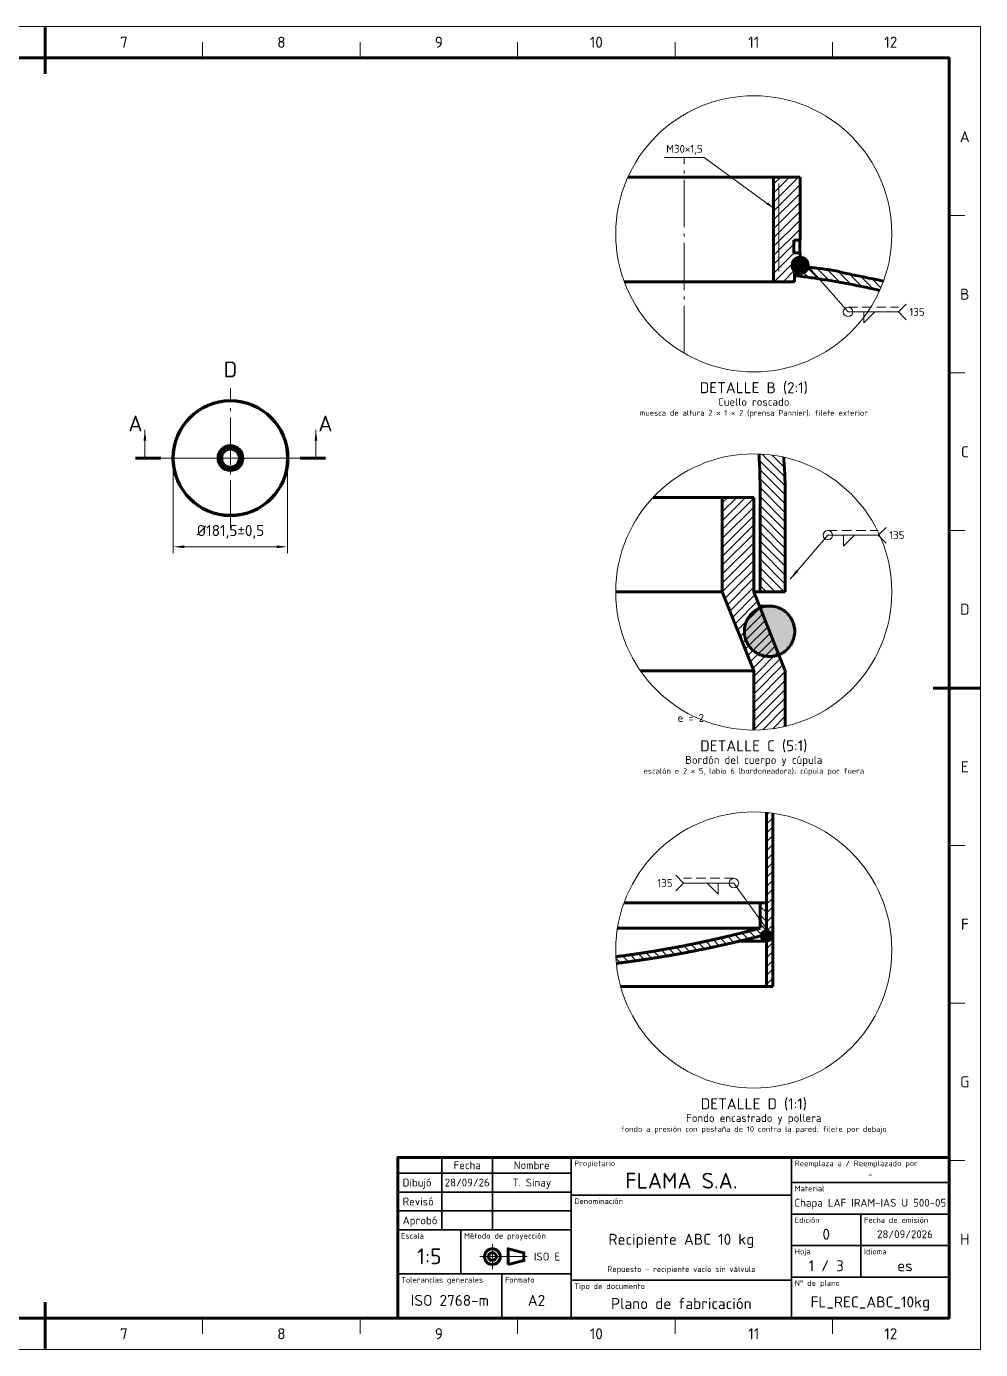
# Model space of a CAD drawing. Header units: millimetres. Extents: x 0 to 1554, y 0 to 420.
# Drawn here: x 291.1 to 594, y 0 to 420 of the extents above; entities that cross this region are included whole.
import ezdxf
from ezdxf.enums import TextEntityAlignment as Align

# ---------------------------------------------------------------- set-up
doc = ezdxf.new("R2010")
doc.units = ezdxf.units.MM
doc.linetypes.add('IRAM-F-TRAZO-PUNTO', pattern=[20, 15, -2, 1, -2])
doc.linetypes.add('ISO02-TRAZOS', pattern=[4.5, 3, -1.5])
for name, color, linetype, lineweight in [('01-VISIBLE', 7, 'CONTINUOUS', 70), ('03-EJE', 1, 'IRAM-F-TRAZO-PUNTO', 18), ('04-COTA', 3, 'CONTINUOUS', 18), ('05-RAYADO', 8, 'CONTINUOUS', 18), ('06-TEXTO', 7, 'CONTINUOUS', 25), ('07-RECUADRO', 7, 'CONTINUOUS', 70), ('08-FINA', 5, 'CONTINUOUS', 18), ('10-ROTULO', 7, 'CONTINUOUS', 35), ('11-TEXTO-ROTULO', 7, 'CONTINUOUS', 25), ('12-SOLDADURA', 6, 'CONTINUOUS', 18)]:
    doc.layers.add(name, color=color, linetype=linetype, lineweight=lineweight)
doc.styles.add('ISO3098', font='isocpeur.ttf')
doc.dimstyles.new('FLAMA-IRAM', dxfattribs={"dimtxt": 3.5, "dimasz": 3.5, "dimexe": 2, "dimexo": 1.5, "dimgap": 1, "dimtad": 1, "dimdec": 1, "dimtxsty": 'ISO3098', "dimblk": 'IRAM_FLECHA', "dimblk1": 'IRAM_FLECHA', "dimblk2": 'IRAM_FLECHA', "dimcen": 2.5, "dimclrd": 256, "dimclre": 256, "dimclrt": 256, "dimazin": 3, "dimtfac": 1, "dimtmove": 0, "dimatfit": 3, "dimlwd": 18, "dimlwe": 18})

# ---------------------------------------------------------------- blocks, each defined once
blk = doc.blocks.new('IRAM_FLECHA')
blk.add_solid([(0, 0), (-1, 0.125), (-1, -0.125)])

msp = doc.modelspace()

# ---------------------------------------------------------------- hatches: boundary and pattern name
at = {"layer": '05-RAYADO'}
h = msp.add_hatch(dxfattribs=at)
h.set_pattern_fill('ANSI31', scale=0.62992)
h.paths.add_polyline_path([(534.94, 344.167), (534.94, 338.951), (528.296, 338.951), (528.296, 372.167), (536.72, 372.167), (536.72, 352.167), (534.72, 352.167), (534.72, 348.167), (536.72, 348.167), (536.72, 344.167)])
h = msp.add_hatch(color=7, dxfattribs=at)
h.dxf.hatch_style = 1
h.paths.add_polyline_path([(539.248, 343.766), (539.155, 343.376), (539.001, 343.004), (538.791, 342.662), (538.53, 342.356), (538.225, 342.096), (537.882, 341.886), (537.511, 341.732), (537.12, 341.638), (536.72, 341.607), (536.32, 341.638), (535.929, 341.732), (535.558, 341.886), (535.215, 342.096), (534.91, 342.356), (534.649, 342.662), (534.439, 343.004), (534.285, 343.376), (534.192, 343.766), (534.16, 344.167), (534.192, 344.567), (534.285, 344.958), (534.439, 345.329), (534.649, 345.671), (534.91, 345.977), (535.215, 346.238), (535.558, 346.448), (535.929, 346.601), (536.32, 346.695), (536.72, 346.727), (537.12, 346.695), (537.511, 346.601), (537.882, 346.448), (538.225, 346.238), (538.53, 345.977), (538.791, 345.671), (539.001, 345.329), (539.155, 344.958), (539.248, 344.567), (539.28, 344.167)])
h = msp.add_hatch(dxfattribs=at)
h.set_pattern_fill('ANSI31', scale=0.62992, angle=90)
h.paths.add_polyline_path([(561.721, 336.281), (561.247, 336.388), (560.773, 336.495), (560.298, 336.6), (559.824, 336.705), (559.349, 336.809), (558.874, 336.912), (558.399, 337.014), (557.923, 337.115), (557.448, 337.215), (556.972, 337.315), (556.496, 337.413), (556.02, 337.511), (555.544, 337.608), (555.067, 337.704), (554.591, 337.799), (554.114, 337.893), (553.637, 337.986), (553.16, 338.078), (552.682, 338.17), (552.205, 338.261), (551.727, 338.35), (551.249, 338.439), (550.772, 338.527), (550.293, 338.614), (549.815, 338.701), (549.337, 338.786), (548.858, 338.871), (548.379, 338.955), (547.9, 339.037), (547.421, 339.119), (546.942, 339.2), (546.463, 339.281), (545.983, 339.36), (545.504, 339.439), (545.024, 339.516), (544.544, 339.593), (544.064, 339.669), (543.584, 339.744), (543.104, 339.819), (542.623, 339.892), (542.143, 339.965), (541.662, 340.036), (541.181, 340.107), (540.7, 340.177), (540.219, 340.246), (539.738, 340.315), (539.257, 340.382), (538.775, 340.449), (538.294, 340.515), (537.812, 340.579), (537.33, 340.644), (536.849, 340.707), (536.367, 340.769), (535.884, 340.831), (535.402, 340.891), (534.92, 340.951), (534.92, 344.167), (535.415, 344.106), (535.909, 344.045), (536.404, 343.985), (536.899, 343.924), (537.393, 343.863), (537.888, 343.801), (538.383, 343.74), (538.877, 343.679), (539.372, 343.617), (539.867, 343.555), (540.361, 343.493), (540.856, 343.43), (541.35, 343.368), (541.844, 343.305), (542.339, 343.241), (542.833, 343.177), (543.327, 343.113), (543.821, 343.048), (544.316, 342.982), (544.809, 342.915), (545.303, 342.847), (545.797, 342.778), (546.29, 342.707), (546.783, 342.633), (547.275, 342.555), (547.767, 342.472), (548.256, 342.378), (548.741, 342.264), (549.22, 342.126), (549.699, 341.987), (550.182, 341.863), (550.667, 341.75), (551.154, 341.642), (551.641, 341.537), (552.129, 341.435), (552.617, 341.334), (553.105, 341.234), (553.593, 341.135), (554.082, 341.036), (554.571, 340.937), (555.059, 340.839), (555.548, 340.741), (556.037, 340.643), (556.525, 340.545), (557.014, 340.447), (557.503, 340.349), (557.991, 340.251), (558.48, 340.152), (558.968, 340.053), (559.457, 339.953), (559.945, 339.853), (560.433, 339.753), (560.921, 339.652), (561.409, 339.55), (561.897, 339.448), (562.385, 339.345), (562.872, 339.241), (563.187, 339.173), (562.896, 338.391), (562.497, 337.392), (562.073, 336.404), (561.989, 336.22)])
h = msp.add_hatch(dxfattribs=at)
h.set_pattern_fill('ANSI31', scale=0.62992, angle=90)
h.paths.add_polyline_path([(532, 240.5), (524, 240.5), (524, 270.5), (523.998, 271.715), (523.993, 272.93), (523.984, 274.145), (523.971, 275.36), (523.952, 276.575), (523.927, 277.79), (523.895, 279.004), (523.854, 280.218), (523.803, 281.432), (523.741, 282.646), (523.666, 283.858), (523.633, 284.3), (524.151, 284.281), (525.225, 284.215), (526.296, 284.122), (527.366, 284.004), (528.432, 283.859), (529.494, 283.688), (530.551, 283.491), (531.536, 283.283), (531.561, 282.95), (531.644, 281.707), (531.719, 280.463), (531.785, 279.219), (531.842, 277.974), (531.89, 276.729), (531.93, 275.484), (531.961, 274.238), (531.983, 272.992), (531.996, 271.746), (532, 270.5)])
h = msp.add_hatch(dxfattribs=at)
h.set_pattern_fill('ANSI31', scale=0.62992)
h.paths.add_polyline_path([(532, 197.826), (531.604, 197.732), (530.551, 197.509), (529.494, 197.312), (528.432, 197.141), (527.366, 196.996), (526.296, 196.878), (525.225, 196.785), (524.151, 196.719), (523.076, 196.68), (522, 196.667), (522, 215.5), (512, 240.5), (512, 270.5), (522, 270.5), (522, 240.5), (532, 215.5)])
h = msp.add_hatch(color=7, dxfattribs=at)
h.dxf.hatch_style = 1
h.paths.add_polyline_path([(534.937, 226.997), (534.749, 226.01), (534.438, 225.055), (534.01, 224.146), (533.472, 223.298), (532.832, 222.524), (532.099, 221.836), (531.287, 221.245), (530.406, 220.761), (529.472, 220.392), (528.499, 220.142), (527.502, 220.016), (526.498, 220.016), (525.501, 220.142), (524.528, 220.392), (523.594, 220.761), (522.713, 221.245), (521.901, 221.836), (521.168, 222.524), (520.528, 223.298), (519.99, 224.146), (519.562, 225.055), (519.251, 226.01), (519.063, 226.997), (519, 228), (519.063, 229.003), (519.251, 229.99), (519.562, 230.945), (519.99, 231.854), (520.528, 232.702), (521.168, 233.476), (521.901, 234.164), (522.713, 234.755), (523.594, 235.239), (524.528, 235.608), (525.501, 235.858), (526.498, 235.984), (527.502, 235.984), (528.499, 235.858), (529.472, 235.608), (530.406, 235.239), (531.287, 234.755), (532.099, 234.164), (532.832, 233.476), (533.472, 232.702), (534.01, 231.854), (534.438, 230.945), (534.749, 229.99), (534.937, 229.003), (535, 228)])
h = msp.add_hatch(dxfattribs=at)
h.set_pattern_fill('ANSI31', scale=0.62992)
h.paths.add_polyline_path([(528, 115.283), (526, 115.283), (526, 170.481), (526.296, 170.456), (527.366, 170.337), (528, 170.251)])
h = msp.add_hatch(dxfattribs=at)
h.set_pattern_fill('ANSI31', scale=0.62992, angle=90)
h.paths.add_polyline_path([(525.783, 131.726), (525.566, 131.669), (525.349, 131.612), (525.132, 131.556), (524.915, 131.499), (524.697, 131.442), (524.48, 131.386), (524.263, 131.33), (524.046, 131.274), (523.828, 131.218), (523.611, 131.162), (523.393, 131.106), (523.176, 131.051), (522.959, 130.995), (522.741, 130.94), (522.524, 130.885), (522.306, 130.83), (522.088, 130.775), (521.871, 130.72), (521.653, 130.665), (521.435, 130.611), (521.218, 130.556), (521, 130.502), (520.782, 130.448), (520.564, 130.394), (520.346, 130.34), (520.129, 130.286), (519.911, 130.233), (519.693, 130.179), (519.475, 130.126), (519.257, 130.073), (519.039, 130.02), (518.82, 129.967), (518.602, 129.914), (518.384, 129.861), (518.166, 129.809), (517.948, 129.757), (517.73, 129.704), (517.511, 129.652), (517.293, 129.6), (517.075, 129.548), (516.856, 129.497), (516.638, 129.445), (516.419, 129.394), (516.201, 129.342), (515.982, 129.291), (515.764, 129.24), (515.545, 129.189), (515.327, 129.138), (515.108, 129.088), (514.889, 129.037), (514.671, 128.987), (514.452, 128.937), (514.233, 128.887), (514.014, 128.837), (513.796, 128.787), (513.577, 128.737), (513.358, 128.687), (513.139, 128.638), (512.92, 128.589), (512.701, 128.54), (512.482, 128.491), (512.263, 128.442), (512.044, 128.393), (511.825, 128.344), (511.606, 128.296), (511.387, 128.248), (511.167, 128.199), (510.948, 128.151), (510.729, 128.103), (510.51, 128.056), (510.29, 128.008), (510.071, 127.96), (509.852, 127.913), (509.632, 127.866), (509.413, 127.819), (509.193, 127.772), (508.974, 127.725), (508.754, 127.678), (508.535, 127.632), (508.315, 127.585), (508.096, 127.539), (507.876, 127.493), (507.657, 127.447), (507.437, 127.401), (507.217, 127.355), (506.997, 127.309), (506.778, 127.264), (506.558, 127.219), (506.338, 127.173), (506.118, 127.128), (505.898, 127.083), (505.678, 127.039), (505.458, 126.994), (505.238, 126.95), (505.018, 126.905), (504.798, 126.861), (504.578, 126.817), (504.358, 126.773), (504.138, 126.729), (503.918, 126.685), (503.698, 126.642), (503.478, 126.599), (503.258, 126.555), (503.037, 126.512), (502.817, 126.469), (502.597, 126.426), (502.376, 126.384), (502.156, 126.341), (501.936, 126.299), (501.715, 126.256), (501.495, 126.214), (501.274, 126.172), (501.054, 126.13), (500.833, 126.089), (500.613, 126.047), (500.392, 126.006), (500.172, 125.964), (499.951, 125.923), (499.731, 125.882), (499.51, 125.841), (499.289, 125.801), (499.068, 125.76), (498.848, 125.719), (498.627, 125.679), (498.406, 125.639), (498.185, 125.599), (497.964, 125.559), (497.744, 125.519), (497.523, 125.48), (497.302, 125.44), (497.081, 125.401), (496.86, 125.362), (496.639, 125.322), (496.418, 125.284), (496.197, 125.245), (495.976, 125.206), (495.755, 125.168), (495.534, 125.129), (495.312, 125.091), (495.091, 125.053), (494.87, 125.015), (494.649, 124.977), (494.428, 124.94), (494.206, 124.902), (493.985, 124.865), (493.764, 124.827), (493.542, 124.79), (493.321, 124.753), (493.1, 124.717), (492.878, 124.68), (492.657, 124.643), (492.435, 124.607), (492.214, 124.571), (491.992, 124.535), (491.771, 124.499), (491.549, 124.463), (491.328, 124.427), (491.106, 124.392), (490.885, 124.356), (490.663, 124.321), (490.441, 124.286), (490.22, 124.251), (489.998, 124.216), (489.776, 124.182), (489.554, 124.147), (489.333, 124.113), (489.111, 124.078), (488.889, 124.044), (488.667, 124.01), (488.445, 123.977), (488.223, 123.943), (488.002, 123.909), (487.78, 123.876), (487.558, 123.843), (487.336, 123.81), (487.114, 123.777), (486.892, 123.744), (486.67, 123.711), (486.448, 123.679), (486.226, 123.646), (486.004, 123.614), (485.781, 123.582), (485.559, 123.55), (485.337, 123.518), (485.115, 123.487), (484.893, 123.455), (484.671, 123.424), (484.448, 123.392), (484.226, 123.361), (484.004, 123.33), (483.781, 123.3), (483.559, 123.269), (483.337, 123.238), (483.114, 123.208), (482.892, 123.178), (482.67, 123.148), (482.447, 123.118), (482.225, 123.088), (482.002, 123.058), (481.78, 123.029), (481.557, 122.999), (481.335, 122.97), (481.112, 122.941), (480.89, 122.912), (480.667, 122.883), (480.445, 122.855), (480.222, 122.826), (479.999, 122.798), (479.777, 122.77), (479.554, 122.742), (479.332, 122.714), (479.109, 122.686), (478.886, 122.658), (478.663, 122.631), (478.441, 122.604), (478.373, 122.595), (478.285, 123.609), (478.219, 124.683), (478.219, 124.693), (478.4, 124.716), (478.617, 124.744), (478.835, 124.772), (479.053, 124.8), (479.27, 124.828), (479.488, 124.857), (479.706, 124.886), (479.923, 124.914), (480.141, 124.943), (480.358, 124.972), (480.576, 125.002), (480.793, 125.031), (481.011, 125.061), (481.228, 125.09), (481.446, 125.12), (481.663, 125.15), (481.88, 125.18), (482.098, 125.21), (482.315, 125.241), (482.533, 125.271), (482.75, 125.302), (482.967, 125.333), (483.184, 125.364), (483.402, 125.395), (483.619, 125.426), (483.836, 125.457), (484.053, 125.489), (484.271, 125.521), (484.488, 125.552), (484.705, 125.584), (484.922, 125.617), (485.139, 125.649), (485.356, 125.681), (485.573, 125.714), (485.79, 125.746), (486.007, 125.779), (486.224, 125.812), (486.441, 125.845), (486.658, 125.879), (486.875, 125.912), (487.092, 125.946), (487.309, 125.979), (487.526, 126.013), (487.743, 126.047), (487.959, 126.081), (488.176, 126.115), (488.393, 126.15), (488.61, 126.184), (488.826, 126.219), (489.043, 126.254), (489.26, 126.289), (489.476, 126.324), (489.693, 126.359), (489.91, 126.395), (490.126, 126.43), (490.343, 126.466), (490.559, 126.502), (490.776, 126.538), (490.992, 126.574), (491.209, 126.61), (491.425, 126.646), (491.642, 126.683), (491.858, 126.719), (492.074, 126.756), (492.291, 126.793), (492.507, 126.83), (492.723, 126.868), (492.94, 126.905), (493.156, 126.942), (493.372, 126.98), (493.588, 127.018), (493.804, 127.056), (494.021, 127.094), (494.237, 127.132), (494.453, 127.171), (494.669, 127.209), (494.885, 127.248), (495.101, 127.286), (495.317, 127.325), (495.533, 127.364), (495.749, 127.404), (495.965, 127.443), (496.181, 127.483), (496.397, 127.522), (496.612, 127.562), (496.828, 127.602), (497.044, 127.642), (497.26, 127.682), (497.475, 127.722), (497.691, 127.763), (497.907, 127.803), (498.123, 127.844), (498.338, 127.885), (498.554, 127.926), (498.769, 127.967), (498.985, 128.009), (499.2, 128.05), (499.416, 128.092), (499.631, 128.133), (499.847, 128.175), (500.062, 128.217), (500.278, 128.259), (500.493, 128.302), (500.708, 128.344), (500.924, 128.387), (501.139, 128.429), (501.354, 128.472), (501.569, 128.515), (501.785, 128.558), (502, 128.601), (502.215, 128.645), (502.43, 128.688), (502.645, 128.732), (502.86, 128.776), (503.075, 128.82), (503.29, 128.864), (503.505, 128.908), (503.72, 128.952), (503.935, 128.997), (504.15, 129.042), (504.365, 129.086), (504.58, 129.131), (504.795, 129.176), (505.009, 129.221), (505.224, 129.267), (505.439, 129.312), (505.653, 129.358), (505.868, 129.404), (506.083, 129.449), (506.297, 129.495), (506.512, 129.542), (506.726, 129.588), (506.941, 129.634), (507.155, 129.681), (507.37, 129.727), (507.584, 129.774), (507.799, 129.821), (508.013, 129.868), (508.227, 129.916), (508.442, 129.963), (508.656, 130.01), (508.87, 130.058), (509.084, 130.106), (509.299, 130.154), (509.513, 130.202), (509.727, 130.25), (509.941, 130.298), (510.155, 130.347), (510.369, 130.395), (510.583, 130.444), (510.797, 130.493), (511.011, 130.542), (511.225, 130.591), (511.439, 130.64), (511.653, 130.69), (511.866, 130.739), (512.08, 130.789), (512.294, 130.839), (512.508, 130.889), (512.721, 130.939), (512.935, 130.989), (513.149, 131.039), (513.362, 131.09), (513.576, 131.14), (513.789, 131.191), (514.003, 131.242), (514.216, 131.293), (514.43, 131.344), (514.643, 131.396), (514.857, 131.447), (515.07, 131.499), (515.283, 131.55), (515.496, 131.602), (515.71, 131.654), (515.923, 131.706), (516.136, 131.758), (516.349, 131.811), (516.562, 131.863), (516.775, 131.916), (516.988, 131.968), (517.201, 132.021), (517.414, 132.074), (517.627, 132.128), (517.84, 132.181), (518.053, 132.234), (518.266, 132.288), (518.479, 132.341), (518.692, 132.395), (518.904, 132.449), (519.117, 132.503), (519.33, 132.557), (519.542, 132.612), (519.755, 132.666), (519.968, 132.721), (520.18, 132.776), (520.393, 132.83), (520.605, 132.885), (520.818, 132.941), (521.03, 132.996), (521.242, 133.051), (521.455, 133.107), (521.667, 133.162), (521.879, 133.218), (522.091, 133.274), (522.304, 133.33), (522.516, 133.386), (522.728, 133.443), (522.94, 133.499), (523.152, 133.556), (523.364, 133.612), (523.576, 133.669), (523.788, 133.726), (524, 133.783), (524, 141.783), (526, 141.783), (526, 131.783)])
h = msp.add_hatch(color=7, dxfattribs=at)
h.dxf.hatch_style = 1
h.paths.add_polyline_path([(527.587, 131.083), (527.55, 130.885), (527.488, 130.694), (527.402, 130.513), (527.294, 130.343), (527.166, 130.188), (527.02, 130.051), (526.857, 129.932), (526.681, 129.836), (526.494, 129.762), (526.3, 129.712), (526.1, 129.686), (525.9, 129.686), (525.7, 129.712), (525.506, 129.762), (525.319, 129.836), (525.143, 129.932), (524.98, 130.051), (524.834, 130.188), (524.706, 130.343), (524.598, 130.513), (524.512, 130.694), (524.45, 130.885), (524.413, 131.083), (524.4, 131.283), (524.413, 131.484), (524.45, 131.681), (524.512, 131.872), (524.598, 132.054), (524.706, 132.224), (524.834, 132.379), (524.98, 132.516), (525.143, 132.634), (525.319, 132.731), (525.506, 132.805), (525.7, 132.855), (525.9, 132.88), (526.1, 132.88), (526.3, 132.855), (526.494, 132.805), (526.681, 132.731), (526.857, 132.634), (527.02, 132.516), (527.166, 132.379), (527.294, 132.224), (527.402, 132.054), (527.488, 131.872), (527.55, 131.681), (527.587, 131.484), (527.6, 131.283)])
at = {"layer": '08-FINA'}
h = msp.add_hatch(color=7, dxfattribs=at)
h.dxf.hatch_style = 1
h.paths.add_polyline_path([(528.296, 362.367), (526.509, 364.161), (526.039, 363.514)])
h = msp.add_hatch(color=7, dxfattribs=at)
h.dxf.hatch_style = 1
h.paths.add_polyline_path([(537.92, 345.367), (539.896, 342.445), (540.554, 343.021)])
h = msp.add_hatch(color=7, dxfattribs=at)
h.dxf.hatch_style = 1
h.paths.add_polyline_path([(328.675, 291.981), (328.238, 288.481), (329.113, 288.481)])
h = msp.add_hatch(color=7, dxfattribs=at)
h.dxf.hatch_style = 1
h.paths.add_polyline_path([(382.975, 291.981), (382.538, 288.481), (383.413, 288.481)])
h = msp.add_hatch(color=7, dxfattribs=at)
h.dxf.hatch_style = 1
h.paths.add_polyline_path([(533.5, 244.5), (536.11, 246.873), (535.446, 247.442)])
h = msp.add_hatch(color=7, dxfattribs=at)
h.dxf.hatch_style = 1
h.paths.add_polyline_path([(525.7, 134.083), (524.022, 137.186), (523.31, 136.677)])

# ---------------------------------------------------------------- linework, layer by layer
at = {"layer": '01-VISIBLE'}
for p, q in [((355.525, 264.711), (355.525, 264.714)), ((355.525, 264.711), (356.125, 264.711)), ((356.125, 264.711), (356.125, 264.714))]:
    msp.add_line(p, q, dxfattribs=at)
for points in [[(528.296, 372.167), (527.692, 372.167), (527.089, 372.167), (526.485, 372.167), (525.881, 372.167), (525.277, 372.167), (524.674, 372.167), (524.07, 372.167), (523.466, 372.167), (522.862, 372.167), (522.259, 372.167), (521.655, 372.167), (521.051, 372.167), (520.447, 372.167), (519.844, 372.167), (519.24, 372.167), (518.636, 372.167), (518.032, 372.167), (517.429, 372.167), (516.825, 372.167), (516.221, 372.167), (515.617, 372.167), (515.014, 372.167), (514.41, 372.167), (513.806, 372.167), (513.202, 372.167), (512.599, 372.167), (511.995, 372.167), (511.391, 372.167), (510.787, 372.167), (510.184, 372.167), (509.58, 372.167), (508.976, 372.167), (508.372, 372.167), (507.769, 372.167), (507.165, 372.167), (506.561, 372.167), (505.957, 372.167), (505.354, 372.167), (504.75, 372.167), (504.146, 372.167), (503.542, 372.167), (502.939, 372.167), (502.335, 372.167), (501.731, 372.167), (501.127, 372.167), (500.524, 372.167), (499.92, 372.167), (499.316, 372.167), (498.713, 372.167), (498.109, 372.167), (497.505, 372.167), (496.901, 372.167), (496.298, 372.167), (495.694, 372.167), (495.09, 372.167), (494.486, 372.167), (493.883, 372.167), (493.279, 372.167), (492.675, 372.167), (492.071, 372.167), (491.468, 372.167), (490.864, 372.167), (490.26, 372.167), (489.656, 372.167), (489.053, 372.167), (488.449, 372.167), (487.845, 372.167), (487.241, 372.167), (486.638, 372.167), (486.034, 372.167), (485.43, 372.167), (484.826, 372.167), (484.223, 372.167), (483.619, 372.167), (483.015, 372.167), (482.411, 372.167), (482.036, 372.167)], [(536.72, 372.167), (528.296, 372.167)], [(528.296, 372.167), (528.296, 338.951)], [(536.72, 352.167), (536.72, 372.167)], [(534.72, 348.167), (534.72, 352.167)], [(536.72, 352.167), (534.72, 352.167)], [(536.666, 348.167), (536.666, 352.167)], [(536.72, 346.727), (536.519, 346.719), (536.32, 346.695), (536.122, 346.656), (535.929, 346.601), (535.74, 346.532), (535.558, 346.448), (535.382, 346.349), (535.215, 346.238), (535.057, 346.113), (534.91, 345.977), (534.773, 345.829), (534.649, 345.671), (534.537, 345.504), (534.439, 345.329), (534.355, 345.146), (534.285, 344.958), (534.231, 344.764), (534.192, 344.567), (534.168, 344.368), (534.16, 344.167), (534.168, 343.966), (534.192, 343.766), (534.231, 343.569), (534.285, 343.376), (534.355, 343.187), (534.439, 343.004), (534.537, 342.829), (534.649, 342.662), (534.773, 342.504), (534.91, 342.356), (535.057, 342.22), (535.215, 342.096), (535.382, 341.984), (535.558, 341.886), (535.74, 341.802), (535.929, 341.732), (536.122, 341.677), (536.32, 341.638), (536.519, 341.615), (536.72, 341.607)], [(536.72, 348.167), (534.72, 348.167)], [(536.72, 344.167), (536.72, 348.167)], [(539.28, 344.167), (539.272, 344.368), (539.248, 344.567), (539.209, 344.764), (539.155, 344.958), (539.085, 345.146), (539.001, 345.329), (538.903, 345.504), (538.791, 345.671), (538.667, 345.829), (538.53, 345.977), (538.383, 346.113), (538.225, 346.238), (538.058, 346.349), (537.882, 346.448), (537.7, 346.532), (537.511, 346.601), (537.318, 346.656), (537.12, 346.695), (536.921, 346.719), (536.72, 346.727)], [(563.187, 339.173), (562.69, 339.28), (562.103, 339.404), (561.515, 339.528), (560.927, 339.65), (560.339, 339.772), (559.751, 339.893), (559.162, 340.013), (558.574, 340.133), (557.985, 340.252), (557.397, 340.37), (556.808, 340.489), (556.219, 340.607), (555.63, 340.725), (555.042, 340.843), (554.453, 340.961), (553.864, 341.08), (553.276, 341.199), (552.687, 341.319), (552.099, 341.441), (551.512, 341.565), (550.925, 341.692), (550.339, 341.825), (549.757, 341.971), (549.18, 342.138), (548.602, 342.3), (548.015, 342.426), (547.423, 342.531), (546.831, 342.626), (546.237, 342.715), (545.642, 342.8), (545.047, 342.883), (544.452, 342.964), (543.857, 343.043), (543.262, 343.121), (542.666, 343.199), (542.071, 343.276), (541.475, 343.352), (540.879, 343.427), (540.284, 343.503), (539.688, 343.577), (539.092, 343.652), (538.496, 343.726), (537.9, 343.8), (537.304, 343.874), (536.708, 343.947), (536.112, 344.021), (535.516, 344.094), (534.92, 344.167)], [(534.92, 344.167), (534.92, 340.951)], [(534.92, 340.951), (535.515, 340.877), (536.111, 340.802), (536.706, 340.725), (537.301, 340.647), (537.895, 340.568), (538.49, 340.488), (539.084, 340.406), (539.679, 340.323), (540.273, 340.239), (540.867, 340.153), (541.46, 340.066), (542.054, 339.978), (542.647, 339.888), (543.24, 339.798), (543.833, 339.705), (544.426, 339.612), (545.018, 339.517), (545.61, 339.421), (546.202, 339.324), (546.794, 339.225), (547.386, 339.125), (547.977, 339.024), (548.569, 338.922), (549.159, 338.818), (549.75, 338.712), (550.341, 338.606), (550.931, 338.498), (551.521, 338.389), (552.111, 338.278), (552.7, 338.167), (553.289, 338.053), (553.878, 337.939), (554.467, 337.823), (555.055, 337.706), (555.644, 337.588), (556.232, 337.468), (556.819, 337.347), (557.407, 337.224), (557.994, 337.1), (558.58, 336.975), (559.167, 336.849), (559.753, 336.721), (560.339, 336.591), (560.925, 336.461), (561.51, 336.329), (561.989, 336.22)], [(534.94, 338.951), (534.94, 344.167)], [(536.72, 344.167), (534.94, 344.167)], [(536.72, 341.607), (536.921, 341.615), (537.12, 341.638), (537.318, 341.677), (537.511, 341.732), (537.7, 341.802), (537.882, 341.886), (538.058, 341.984), (538.225, 342.096), (538.383, 342.22), (538.53, 342.356), (538.667, 342.504), (538.791, 342.662), (538.903, 342.829), (539.001, 343.004), (539.085, 343.187), (539.155, 343.376), (539.209, 343.569), (539.248, 343.766), (539.272, 343.966), (539.28, 344.167)], [(528.296, 338.951), (527.692, 338.951), (527.089, 338.951), (526.485, 338.951), (525.881, 338.951), (525.277, 338.951), (524.674, 338.951), (524.07, 338.951), (523.466, 338.951), (522.862, 338.951), (522.259, 338.951), (521.655, 338.951), (521.051, 338.951), (520.447, 338.951), (519.844, 338.951), (519.24, 338.951), (518.636, 338.951), (518.032, 338.951), (517.429, 338.951), (516.825, 338.951), (516.221, 338.951), (515.617, 338.951), (515.014, 338.951), (514.41, 338.951), (513.806, 338.951), (513.202, 338.951), (512.599, 338.951), (511.995, 338.951), (511.391, 338.951), (510.787, 338.951), (510.184, 338.951), (509.58, 338.951), (508.976, 338.951), (508.372, 338.951), (507.769, 338.951), (507.165, 338.951), (506.561, 338.951), (505.957, 338.951), (505.354, 338.951), (504.75, 338.951), (504.146, 338.951), (503.542, 338.951), (502.939, 338.951), (502.335, 338.951), (501.731, 338.951), (501.127, 338.951), (500.524, 338.951), (499.92, 338.951), (499.316, 338.951), (498.713, 338.951), (498.109, 338.951), (497.505, 338.951), (496.901, 338.951), (496.298, 338.951), (495.694, 338.951), (495.09, 338.951), (494.486, 338.951), (493.883, 338.951), (493.279, 338.951), (492.675, 338.951), (492.071, 338.951), (491.468, 338.951), (490.864, 338.951), (490.26, 338.951), (489.656, 338.951), (489.053, 338.951), (488.449, 338.951), (487.845, 338.951), (487.241, 338.951), (486.638, 338.951), (486.034, 338.951), (485.43, 338.951), (484.826, 338.951), (484.223, 338.951), (483.619, 338.951), (483.015, 338.951), (482.411, 338.951), (481.808, 338.951), (481.204, 338.951), (480.896, 338.951)], [(534.94, 338.951), (528.296, 338.951)], [(523.633, 284.3), (523.657, 283.993), (523.75, 282.496), (523.823, 280.998), (523.879, 279.499), (523.922, 277.999), (523.953, 276.5), (523.975, 275), (523.99, 273.5), (523.998, 272), (524, 270.5)], [(532, 270.5), (531.994, 272.001), (531.975, 273.502), (531.943, 275.003), (531.898, 276.504), (531.841, 278.004), (531.771, 279.504), (531.688, 281.003), (531.592, 282.501), (531.535, 283.283)], [(512, 270.5), (509.831, 270.5), (507.662, 270.5), (505.494, 270.5), (503.325, 270.5), (501.156, 270.5), (498.987, 270.5), (496.819, 270.5), (494.65, 270.5), (492.481, 270.5), (490.312, 270.5), (490.045, 270.5)], [(522, 270.5), (512, 270.5)], [(512, 240.5), (512, 270.5)], [(522, 240.5), (522, 270.5)], [(524, 270.5), (524, 240.5)], [(532, 240.5), (532, 270.5)], [(512, 240.5), (509.831, 240.5), (507.662, 240.5), (505.494, 240.5), (503.325, 240.5), (501.156, 240.5), (498.987, 240.5), (496.819, 240.5), (494.65, 240.5), (492.481, 240.5), (490.312, 240.5), (488.144, 240.5), (485.975, 240.5), (483.806, 240.5), (481.637, 240.5), (479.469, 240.5), (478.167, 240.5)], [(512, 240.5), (522, 215.5)], [(532, 215.5), (522, 240.5)], [(524, 240.5), (523.667, 240.5), (523.333, 240.5), (523, 240.5), (522.667, 240.5), (522.333, 240.5), (522, 240.5)], [(524, 240.5), (532, 240.5)], [(527, 236), (526.498, 235.984), (525.997, 235.937), (525.501, 235.858), (525.01, 235.749), (524.528, 235.608), (524.055, 235.438), (523.594, 235.239), (523.146, 235.01), (522.713, 234.755), (522.298, 234.472), (521.901, 234.164), (521.524, 233.832), (521.168, 233.476), (520.836, 233.099), (520.528, 232.702), (520.245, 232.287), (519.99, 231.854), (519.761, 231.406), (519.562, 230.945), (519.392, 230.472), (519.251, 229.99), (519.142, 229.499), (519.063, 229.003), (519.016, 228.502), (519, 228), (519.016, 227.498), (519.063, 226.997), (519.142, 226.501), (519.251, 226.01), (519.392, 225.528), (519.562, 225.055), (519.761, 224.594), (519.99, 224.146), (520.245, 223.713), (520.528, 223.298), (520.836, 222.901), (521.168, 222.524), (521.524, 222.168), (521.901, 221.836), (522.298, 221.528), (522.713, 221.245), (523.146, 220.99), (523.594, 220.761), (524.055, 220.562), (524.528, 220.392), (525.01, 220.251), (525.501, 220.142), (525.997, 220.063), (526.498, 220.016), (527, 220)], [(527, 236), (526.468, 236), (525.935, 236), (525.401, 236), (524.867, 236), (524.333, 236), (523.8, 236)], [(535, 228), (534.984, 228.502), (534.937, 229.003), (534.858, 229.499), (534.749, 229.99), (534.608, 230.472), (534.438, 230.945), (534.239, 231.406), (534.01, 231.854), (533.755, 232.287), (533.472, 232.702), (533.164, 233.099), (532.832, 233.476), (532.476, 233.832), (532.099, 234.164), (531.702, 234.472), (531.287, 234.755), (530.854, 235.01), (530.406, 235.239), (529.945, 235.438), (529.472, 235.608), (528.99, 235.749), (528.499, 235.858), (528.003, 235.937), (527.502, 235.984), (527, 236)], [(527, 220), (527.502, 220.016), (528.003, 220.063), (528.499, 220.142), (528.99, 220.251), (529.472, 220.392), (529.945, 220.562), (530.406, 220.761), (530.854, 220.99), (531.287, 221.245), (531.702, 221.528), (532.099, 221.836), (532.476, 222.168), (532.832, 222.524), (533.164, 222.901), (533.472, 223.298), (533.755, 223.713), (534.01, 224.146), (534.239, 224.594), (534.438, 225.055), (534.608, 225.528), (534.749, 226.01), (534.858, 226.501), (534.937, 226.997), (534.984, 227.498), (535, 228)], [(522, 215.5), (519.781, 215.5), (517.562, 215.5), (515.344, 215.5), (513.125, 215.5), (510.906, 215.5), (508.688, 215.5), (506.469, 215.5), (504.25, 215.5), (502.031, 215.5), (499.812, 215.5), (497.594, 215.5), (495.375, 215.5), (493.156, 215.5), (490.938, 215.5), (488.719, 215.5), (486.5, 215.5), (485.998, 215.5)], [(522, 196.667), (522, 215.5)], [(532, 197.826), (532, 215.5)], [(526, 115.283), (526, 170.481)], [(528, 115.283), (528, 170.251)], [(524, 141.783), (523.566, 141.783), (523.132, 141.783), (522.699, 141.783), (522.265, 141.783), (521.831, 141.783), (521.398, 141.783), (520.964, 141.783), (520.53, 141.783), (520.096, 141.783), (519.663, 141.783), (519.229, 141.783), (518.795, 141.783), (518.361, 141.783), (517.928, 141.783), (517.494, 141.783), (517.06, 141.783), (516.626, 141.783), (516.192, 141.783), (515.759, 141.783), (515.325, 141.783), (514.891, 141.783), (514.457, 141.783), (514.024, 141.783), (513.59, 141.783), (513.156, 141.783), (512.722, 141.783), (512.289, 141.783), (511.855, 141.783), (511.421, 141.783), (510.988, 141.783), (510.554, 141.783), (510.12, 141.783), (509.686, 141.783), (509.252, 141.783), (508.819, 141.783), (508.385, 141.783), (507.951, 141.783), (507.517, 141.783), (507.084, 141.783), (506.65, 141.783), (506.216, 141.783), (505.783, 141.783), (505.349, 141.783), (504.915, 141.783), (504.481, 141.783), (504.048, 141.783), (503.614, 141.783), (503.18, 141.783), (502.746, 141.783), (502.312, 141.783), (501.879, 141.783), (501.445, 141.783), (501.011, 141.783), (500.577, 141.783), (500.144, 141.783), (499.71, 141.783), (499.276, 141.783), (498.842, 141.783), (498.409, 141.783), (497.975, 141.783), (497.541, 141.783), (497.108, 141.783), (496.674, 141.783), (496.24, 141.783), (495.806, 141.783), (495.373, 141.783), (494.939, 141.783), (494.505, 141.783), (494.071, 141.783), (493.637, 141.783), (493.204, 141.783), (492.77, 141.783), (492.336, 141.783), (491.902, 141.783), (491.469, 141.783), (491.035, 141.783), (490.601, 141.783), (490.168, 141.783), (489.734, 141.783), (489.3, 141.783), (488.866, 141.783), (488.433, 141.783), (487.999, 141.783), (487.565, 141.783), (487.131, 141.783), (486.697, 141.783), (486.264, 141.783), (485.83, 141.783), (485.396, 141.783), (484.962, 141.783), (484.529, 141.783), (484.095, 141.783), (483.661, 141.783), (483.227, 141.783), (482.794, 141.783), (482.36, 141.783), (481.926, 141.783), (481.493, 141.783), (481.059, 141.783), (480.797, 141.783)], [(526, 141.783), (524, 141.783)], [(524, 141.783), (524, 133.783)], [(526, 131.783), (526, 141.783)], [(524, 133.783), (523.71, 133.705), (523.419, 133.627), (523.129, 133.55), (522.838, 133.472), (522.548, 133.395), (522.257, 133.318), (521.966, 133.241), (521.676, 133.165), (521.385, 133.089), (521.094, 133.013), (520.803, 132.937), (520.512, 132.861), (520.221, 132.786), (519.93, 132.711), (519.639, 132.636), (519.347, 132.562), (519.056, 132.488), (518.764, 132.414), (518.473, 132.34), (518.181, 132.266), (517.89, 132.193), (517.598, 132.12), (517.307, 132.047), (517.015, 131.975), (516.723, 131.903), (516.431, 131.831), (516.139, 131.759), (515.847, 131.687), (515.555, 131.616), (515.263, 131.545), (514.971, 131.474), (514.678, 131.404), (514.386, 131.334), (514.094, 131.264), (513.801, 131.194), (513.509, 131.124), (513.216, 131.055), (512.923, 130.986), (512.631, 130.918), (512.338, 130.849), (512.045, 130.781), (511.752, 130.713), (511.459, 130.645), (511.166, 130.578), (510.873, 130.51), (510.58, 130.443), (510.287, 130.377), (509.994, 130.31), (509.701, 130.244), (509.407, 130.178), (509.114, 130.112), (508.82, 130.047), (508.527, 129.982), (508.233, 129.917), (507.94, 129.852), (507.646, 129.788), (507.352, 129.724), (507.059, 129.66), (506.765, 129.596), (506.471, 129.533), (506.177, 129.47), (505.883, 129.407), (505.589, 129.344), (505.295, 129.282), (505, 129.22), (504.706, 129.158), (504.412, 129.096), (504.118, 129.035), (503.823, 128.974), (503.529, 128.913), (503.234, 128.852), (502.94, 128.792), (502.645, 128.732), (502.351, 128.672), (502.056, 128.613), (501.761, 128.554), (501.466, 128.495), (501.171, 128.436), (500.877, 128.377), (500.582, 128.319), (500.287, 128.261), (499.991, 128.203), (499.696, 128.146), (499.401, 128.089), (499.106, 128.032), (498.811, 127.975), (498.515, 127.919), (498.22, 127.863), (497.925, 127.807), (497.629, 127.751), (497.334, 127.696), (497.038, 127.641), (496.742, 127.586), (496.447, 127.531), (496.151, 127.477), (495.855, 127.423), (495.56, 127.369), (495.264, 127.316), (494.968, 127.263), (494.672, 127.21), (494.376, 127.157), (494.08, 127.104), (493.784, 127.052), (493.488, 127), (493.191, 126.949), (492.895, 126.897), (492.599, 126.846), (492.303, 126.795), (492.006, 126.745), (491.71, 126.694), (491.413, 126.644), (491.117, 126.595), (490.82, 126.545), (490.524, 126.496), (490.227, 126.447), (489.93, 126.398), (489.634, 126.35), (489.337, 126.301), (489.04, 126.253), (488.743, 126.206), (488.446, 126.158), (488.149, 126.111), (487.852, 126.064), (487.555, 126.018), (487.258, 125.971), (486.961, 125.925), (486.664, 125.88), (486.367, 125.834), (486.07, 125.789), (485.772, 125.744), (485.475, 125.699), (485.178, 125.655), (484.88, 125.61), (484.583, 125.566), (484.285, 125.523), (483.988, 125.479), (483.69, 125.436), (483.393, 125.394), (483.095, 125.351), (482.798, 125.309), (482.5, 125.267), (482.202, 125.225), (481.904, 125.183), (481.606, 125.142), (481.309, 125.101), (481.011, 125.061), (480.713, 125.02), (480.415, 124.98), (480.117, 124.94), (479.819, 124.901), (479.521, 124.861), (479.223, 124.822), (478.924, 124.783), (478.626, 124.745), (478.328, 124.707), (478.219, 124.693)], [(478.373, 122.595), (478.578, 122.62), (478.876, 122.657), (479.174, 122.694), (479.472, 122.731), (479.769, 122.769), (480.067, 122.807), (480.365, 122.845), (480.663, 122.883), (480.961, 122.921), (481.258, 122.96), (481.556, 122.999), (481.854, 123.039), (482.151, 123.078), (482.449, 123.118), (482.746, 123.158), (483.044, 123.198), (483.341, 123.239), (483.639, 123.28), (483.936, 123.321), (484.233, 123.362), (484.531, 123.404), (484.828, 123.446), (485.125, 123.488), (485.423, 123.53), (485.72, 123.573), (486.017, 123.616), (486.314, 123.659), (486.611, 123.703), (486.908, 123.746), (487.205, 123.79), (487.502, 123.834), (487.799, 123.879), (488.096, 123.924), (488.393, 123.969), (488.689, 124.014), (488.986, 124.059), (489.283, 124.105), (489.58, 124.151), (489.876, 124.197), (490.173, 124.244), (490.469, 124.291), (490.766, 124.338), (491.062, 124.385), (491.359, 124.432), (491.655, 124.48), (491.952, 124.528), (492.248, 124.576), (492.544, 124.625), (492.841, 124.674), (493.137, 124.723), (493.433, 124.772), (493.729, 124.822), (494.025, 124.871), (494.321, 124.922), (494.617, 124.972), (494.913, 125.022), (495.209, 125.073), (495.505, 125.124), (495.801, 125.176), (496.096, 125.227), (496.392, 125.279), (496.688, 125.331), (496.983, 125.383), (497.279, 125.436), (497.574, 125.489), (497.87, 125.542), (498.165, 125.595), (498.461, 125.649), (498.756, 125.703), (499.051, 125.757), (499.347, 125.811), (499.642, 125.866), (499.937, 125.921), (500.232, 125.976), (500.527, 126.031), (500.822, 126.087), (501.117, 126.142), (501.412, 126.199), (501.707, 126.255), (502.002, 126.311), (502.297, 126.368), (502.592, 126.425), (502.886, 126.483), (503.181, 126.54), (503.476, 126.598), (503.77, 126.656), (504.065, 126.715), (504.359, 126.773), (504.653, 126.832), (504.948, 126.891), (505.242, 126.95), (505.536, 127.01), (505.831, 127.07), (506.125, 127.13), (506.419, 127.19), (506.713, 127.251), (507.007, 127.311), (507.301, 127.372), (507.595, 127.434), (507.889, 127.495), (508.182, 127.557), (508.476, 127.619), (508.77, 127.681), (509.064, 127.744), (509.357, 127.807), (509.651, 127.87), (509.944, 127.933), (510.238, 127.996), (510.531, 128.06), (510.824, 128.124), (511.118, 128.188), (511.411, 128.253), (511.704, 128.318), (511.997, 128.383), (512.29, 128.448), (512.583, 128.513), (512.876, 128.579), (513.169, 128.645), (513.462, 128.711), (513.755, 128.777), (514.047, 128.844), (514.34, 128.911), (514.633, 128.978), (514.925, 129.046), (515.218, 129.113), (515.51, 129.181), (515.803, 129.249), (516.095, 129.317), (516.387, 129.386), (516.679, 129.455), (516.972, 129.524), (517.264, 129.593), (517.556, 129.663), (517.848, 129.733), (518.14, 129.803), (518.432, 129.873), (518.723, 129.943), (519.015, 130.014), (519.307, 130.085), (519.599, 130.156), (519.89, 130.228), (520.182, 130.3), (520.473, 130.371), (520.765, 130.444), (521.056, 130.516), (521.347, 130.589), (521.639, 130.662), (521.93, 130.735), (522.221, 130.808), (522.512, 130.882), (522.803, 130.956), (523.094, 131.03), (523.385, 131.104), (523.676, 131.178), (523.966, 131.253), (524.257, 131.328), (524.548, 131.404), (524.838, 131.479), (525.129, 131.555), (525.419, 131.631), (525.71, 131.707), (526, 131.783)], [(524, 133.783), (523.566, 133.783), (523.132, 133.783), (522.699, 133.783), (522.265, 133.783), (521.831, 133.783), (521.398, 133.783), (520.964, 133.783), (520.53, 133.783), (520.096, 133.783), (519.663, 133.783), (519.229, 133.783), (518.795, 133.783), (518.361, 133.783), (517.928, 133.783), (517.494, 133.783), (517.06, 133.783), (516.626, 133.783), (516.192, 133.783), (515.759, 133.783), (515.325, 133.783), (514.891, 133.783), (514.457, 133.783), (514.024, 133.783), (513.59, 133.783), (513.156, 133.783), (512.722, 133.783), (512.289, 133.783), (511.855, 133.783), (511.421, 133.783), (510.988, 133.783), (510.554, 133.783), (510.12, 133.783), (509.686, 133.783), (509.252, 133.783), (508.819, 133.783), (508.385, 133.783), (507.951, 133.783), (507.517, 133.783), (507.084, 133.783), (506.65, 133.783), (506.216, 133.783), (505.783, 133.783), (505.349, 133.783), (504.915, 133.783), (504.481, 133.783), (504.048, 133.783), (503.614, 133.783), (503.18, 133.783), (502.746, 133.783), (502.312, 133.783), (501.879, 133.783), (501.445, 133.783), (501.011, 133.783), (500.577, 133.783), (500.144, 133.783), (499.71, 133.783), (499.276, 133.783), (498.842, 133.783), (498.409, 133.783), (497.975, 133.783), (497.541, 133.783), (497.108, 133.783), (496.674, 133.783), (496.24, 133.783), (495.806, 133.783), (495.373, 133.783), (494.939, 133.783), (494.505, 133.783), (494.071, 133.783), (493.637, 133.783), (493.204, 133.783), (492.77, 133.783), (492.336, 133.783), (491.902, 133.783), (491.469, 133.783), (491.035, 133.783), (490.601, 133.783), (490.168, 133.783), (489.734, 133.783), (489.3, 133.783), (488.866, 133.783), (488.433, 133.783), (487.999, 133.783), (487.565, 133.783), (487.131, 133.783), (486.697, 133.783), (486.264, 133.783), (485.83, 133.783), (485.396, 133.783), (484.962, 133.783), (484.529, 133.783), (484.095, 133.783), (483.661, 133.783), (483.227, 133.783), (482.794, 133.783), (482.36, 133.783), (481.926, 133.783), (481.493, 133.783), (481.059, 133.783), (480.625, 133.783), (480.191, 133.783), (479.757, 133.783), (479.324, 133.783), (478.89, 133.783), (478.724, 133.783)], [(526, 132.883), (525.9, 132.88), (525.799, 132.871), (525.7, 132.855), (525.602, 132.833), (525.506, 132.805), (525.411, 132.771), (525.319, 132.731), (525.229, 132.685), (525.143, 132.634), (525.06, 132.578), (524.98, 132.516), (524.905, 132.45), (524.834, 132.379), (524.767, 132.303), (524.706, 132.224), (524.649, 132.141), (524.598, 132.054), (524.552, 131.965), (524.512, 131.872), (524.478, 131.778), (524.45, 131.681), (524.428, 131.583), (524.413, 131.484), (524.403, 131.384), (524.4, 131.283), (524.403, 131.183), (524.413, 131.083), (524.428, 130.984), (524.45, 130.885), (524.478, 130.789), (524.512, 130.694), (524.552, 130.602), (524.598, 130.513), (524.649, 130.426), (524.706, 130.343), (524.767, 130.263), (524.834, 130.188), (524.905, 130.117), (524.98, 130.051), (525.06, 129.989), (525.143, 129.932), (525.229, 129.881), (525.319, 129.836), (525.411, 129.796), (525.506, 129.762), (525.602, 129.734), (525.7, 129.712), (525.799, 129.696), (525.9, 129.686), (526, 129.683)], [(527.6, 131.283), (527.597, 131.384), (527.587, 131.484), (527.572, 131.583), (527.55, 131.681), (527.522, 131.778), (527.488, 131.872), (527.448, 131.965), (527.402, 132.054), (527.351, 132.141), (527.294, 132.224), (527.233, 132.303), (527.166, 132.379), (527.095, 132.45), (527.02, 132.516), (526.94, 132.578), (526.857, 132.634), (526.771, 132.685), (526.681, 132.731), (526.589, 132.771), (526.494, 132.805), (526.398, 132.833), (526.3, 132.855), (526.201, 132.871), (526.1, 132.88), (526, 132.883)], [(526, 129.683), (526.1, 129.686), (526.201, 129.696), (526.3, 129.712), (526.398, 129.734), (526.494, 129.762), (526.589, 129.796), (526.681, 129.836), (526.771, 129.881), (526.857, 129.932), (526.94, 129.989), (527.02, 130.051), (527.095, 130.117), (527.166, 130.188), (527.233, 130.263), (527.294, 130.343), (527.351, 130.426), (527.402, 130.513), (527.448, 130.602), (527.488, 130.694), (527.522, 130.789), (527.55, 130.885), (527.572, 130.984), (527.587, 131.083), (527.597, 131.183), (527.6, 131.283)], [(517.642, 129.683), (517.951, 129.683), (518.261, 129.683), (518.57, 129.683), (518.88, 129.683), (519.19, 129.683), (519.499, 129.683), (519.809, 129.683), (520.118, 129.683), (520.428, 129.683), (520.737, 129.683), (521.047, 129.683), (521.357, 129.683), (521.666, 129.683), (521.976, 129.683), (522.285, 129.683), (522.595, 129.683), (522.904, 129.683), (523.214, 129.683), (523.523, 129.683), (523.833, 129.683), (524.143, 129.683), (524.452, 129.683), (524.762, 129.683), (525.071, 129.683), (525.381, 129.683), (525.69, 129.683), (526, 129.683)], [(526, 115.283), (525.556, 115.283), (525.112, 115.283), (524.669, 115.283), (524.225, 115.283), (523.781, 115.283), (523.337, 115.283), (522.894, 115.283), (522.45, 115.283), (522.006, 115.283), (521.562, 115.283), (521.119, 115.283), (520.675, 115.283), (520.231, 115.283), (519.788, 115.283), (519.344, 115.283), (518.9, 115.283), (518.456, 115.283), (518.013, 115.283), (517.569, 115.283), (517.125, 115.283), (516.681, 115.283), (516.237, 115.283), (515.794, 115.283), (515.35, 115.283), (514.906, 115.283), (514.462, 115.283), (514.019, 115.283), (513.575, 115.283), (513.131, 115.283), (512.688, 115.283), (512.244, 115.283), (511.8, 115.283), (511.356, 115.283), (510.913, 115.283), (510.469, 115.283), (510.025, 115.283), (509.581, 115.283), (509.137, 115.283), (508.694, 115.283), (508.25, 115.283), (507.806, 115.283), (507.363, 115.283), (506.919, 115.283), (506.475, 115.283), (506.031, 115.283), (505.587, 115.283), (505.144, 115.283), (504.7, 115.283), (504.256, 115.283), (503.812, 115.283), (503.369, 115.283), (502.925, 115.283), (502.481, 115.283), (502.038, 115.283), (501.594, 115.283), (501.15, 115.283), (500.706, 115.283), (500.262, 115.283), (499.819, 115.283), (499.375, 115.283), (498.931, 115.283), (498.488, 115.283), (498.044, 115.283), (497.6, 115.283), (497.156, 115.283), (496.712, 115.283), (496.269, 115.283), (495.825, 115.283), (495.381, 115.283), (494.938, 115.283), (494.494, 115.283), (494.05, 115.283), (493.606, 115.283), (493.162, 115.283), (492.719, 115.283), (492.275, 115.283), (491.831, 115.283), (491.387, 115.283), (490.944, 115.283), (490.5, 115.283), (490.056, 115.283), (489.612, 115.283), (489.169, 115.283), (488.725, 115.283), (488.281, 115.283), (487.837, 115.283), (487.394, 115.283), (486.95, 115.283), (486.506, 115.283), (486.062, 115.283), (485.619, 115.283), (485.175, 115.283), (484.731, 115.283), (484.288, 115.283), (483.844, 115.283), (483.4, 115.283), (482.956, 115.283), (482.512, 115.283), (482.069, 115.283), (481.625, 115.283), (481.181, 115.283), (480.738, 115.283), (480.294, 115.283), (479.85, 115.283), (479.717, 115.283)], [(528, 115.283), (526, 115.283)]]:
    msp.add_lwpolyline(points, dxfattribs=at)
msp.add_lwpolyline([(444, 27), (449, 28.25), (449, 30.75), (444, 32)], close=True, dxfattribs=at)
for centre, radius in [((355.825, 282.981), 18.27), ((355.825, 282.981), 18.15), ((355.825, 282.981), 3.936), ((355.825, 282.981), 3.68), ((355.825, 282.981), 2.838), ((439, 29.5), 2.5), ((439, 29.5), 1.25)]:
    msp.add_circle(centre, radius, dxfattribs=at)
at = {"layer": '03-EJE'}
for p, q in [((355.825, 260.831), (355.825, 305.131)), ((325.675, 282.981), (385.975, 282.981)), ((333.675, 282.981), (377.975, 282.981)), ((435, 29.5), (450.5, 29.5)), ((439, 25.5), (439, 33.5))]:
    msp.add_line(p, q, dxfattribs=at)
msp.add_lwpolyline([(499.92, 316.304), (499.92, 378.167)], dxfattribs=at)
at = {"layer": '07-RECUADRO'}
for p, q in [((297, 420), (297, 405)), ((325.675, 282.981), (333.675, 282.981)), ((385.975, 282.981), (377.975, 282.981)), ((594, 210), (579, 210)), ((297, 0), (297, 15))]:
    msp.add_line(p, q, dxfattribs=at)
for points in [[(25, 10), (584, 10), (584, 410), (25, 410)], [(409, 10), (584, 10), (584, 61), (409, 61)]]:
    msp.add_lwpolyline(points, close=True, dxfattribs=at)
at = {"layer": '08-FINA'}
for p, q in [((347, 410), (347, 415)), ((397, 410), (397, 415)), ((447, 410), (447, 415)), ((497, 410), (497, 415)), ((547, 410), (547, 415)), ((506.296, 378.367), (493.696, 378.367)), ((528.296, 362.367), (506.296, 378.367)), ((529.92, 342.167), (529.92, 370.167)), ((584, 360), (589, 360)), ((584, 310), (589, 310)), ((328.675, 282.981), (328.675, 291.981)), ((382.975, 282.981), (382.975, 291.981)), ((584, 260), (589, 260)), ((584, 160), (589, 160)), ((584, 110), (589, 110)), ((584, 60), (589, 60)), ((347, 10), (347, 5)), ((397, 10), (397, 5)), ((447, 10), (447, 5)), ((497, 10), (497, 5)), ((547, 10), (547, 5))]:
    msp.add_line(p, q, dxfattribs=at)
msp.add_lwpolyline([(0, 0), (594, 0), (594, 420), (0, 420)], close=True, dxfattribs=at)
for centre in [(522, 354.167), (522, 240.5), (522, 126.833)]:
    msp.add_circle(centre, 43.833, dxfattribs=at)
at = {"layer": '10-ROTULO'}
for points in [[(409, 56), (423, 56), (423, 61), (409, 61)], [(423, 56), (439, 56), (439, 61), (423, 61)], [(439, 56), (464, 56), (464, 61), (439, 61)], [(464, 49), (534, 49), (534, 61), (464, 61)], [(534, 53), (584, 53), (584, 61), (534, 61)], [(409, 50), (423, 50), (423, 56), (409, 56)], [(423, 50), (439, 50), (439, 56), (423, 56)], [(439, 50), (464, 50), (464, 56), (439, 56)], [(534, 43), (584, 43), (584, 53), (534, 53)], [(409, 44), (423, 44), (423, 50), (409, 50)], [(423, 44), (439, 44), (439, 50), (423, 50)], [(439, 44), (464, 44), (464, 50), (439, 50)], [(464, 22), (534, 22), (534, 49), (464, 49)], [(409, 38), (423, 38), (423, 44), (409, 44)], [(423, 38), (439, 38), (439, 44), (423, 44)], [(439, 38), (464, 38), (464, 44), (439, 44)], [(534, 33), (556, 33), (556, 43), (534, 43)], [(556, 33), (584, 33), (584, 43), (556, 43)], [(409, 24), (429, 24), (429, 38), (409, 38)], [(429, 24), (464, 24), (464, 38), (429, 38)], [(534, 23), (556, 23), (556, 33), (534, 33)], [(556, 23), (584, 23), (584, 33), (556, 33)], [(409, 10), (442, 10), (442, 24), (409, 24)], [(442, 10), (464, 10), (464, 24), (442, 24)], [(464, 10), (534, 10), (534, 22), (464, 22)], [(534, 10), (584, 10), (584, 23), (534, 23)]]:
    msp.add_lwpolyline(points, close=True, dxfattribs=at)
at = {"layer": '12-SOLDADURA'}
for p, q in [((551.92, 329.367), (537.92, 345.367)), ((567.92, 329.367), (570.42, 331.867)), ((551.92, 329.367), (567.92, 329.367)), ((567.92, 329.367), (570.42, 326.867)), ((561.5, 258.5), (564, 261)), ((545.5, 258.5), (533.5, 244.5)), ((545.5, 258.5), (561.5, 258.5)), ((561.5, 258.5), (564, 256)), ((499.7, 148.083), (497.2, 150.583)), ((499.7, 148.083), (497.2, 145.583)), ((515.7, 148.083), (499.7, 148.083)), ((515.7, 148.083), (525.7, 134.083))]:
    msp.add_line(p, q, dxfattribs=at)
at = {"layer": '12-SOLDADURA', "linetype": 'ISO02-TRAZOS'}
for p, q in [((551.92, 330.867), (567.92, 330.867)), ((545.5, 260), (561.5, 260)), ((515.7, 149.583), (499.7, 149.583))]:
    msp.add_line(p, q, dxfattribs=at)
at = {"layer": '12-SOLDADURA'}
for points in [[(556.92, 329.367), (556.92, 325.867), (560.42, 329.367)], [(550.5, 258.5), (550.5, 255), (554, 258.5)], [(510.7, 148.083), (510.7, 144.583), (507.2, 148.083)]]:
    msp.add_lwpolyline(points, close=True, dxfattribs=at)
for centre in [(551.92, 329.367), (545.5, 258.5), (515.7, 148.083)]:
    msp.add_circle(centre, 1.5, dxfattribs=at)

# ---------------------------------------------------------------- texts
at = {"layer": '06-TEXTO', "style": 'ISO3098'}
for s, height, p in [('7', 3.5, (322, 415)), ('8', 3.5, (372, 415)), ('9', 3.5, (422, 415)), ('10', 3.5, (472, 415)), ('11', 3.5, (522, 415)), ('12', 3.5, (565.5, 415)), ('A', 3.5, (589, 385)), ('B', 3.5, (589, 335)), ('D', 5, (355.825, 311.131)), ('DETALLE B (2:1)', 3.5, (522, 305.333)), ('muesca de altura 2 × 1 × 2 (prensa Pannier); filete exterior', 1.8, (522, 297.333)), ('Cuello roscado', 2.5, (522, 300.833)), ('A', 5, (325.675, 293.981)), ('A', 5, (385.975, 293.981)), ('C', 3.5, (589, 285)), ('D', 3.5, (589, 235)), ('e = 2', 2.5, (502, 200.5)), ('DETALLE C (5:1)', 3.5, (522, 191.667)), ('Bordón del cuerpo y cúpula', 2.5, (522, 187.167)), ('E', 3.5, (589, 185)), ('escalón e 2 × 5, labio 6 (bordoneadora); cúpula por fuera', 1.8, (522, 183.667)), ('F', 3.5, (589, 135)), ('G', 3.5, (589, 85)), ('DETALLE D (1:1)', 3.5, (522, 78)), ('Fondo encastrado y pollera', 2.5, (522, 73.5)), ('fondo a presión con pestaña de 10 contra la pared; filete por debajo', 1.8, (522, 70)), ('H', 3.5, (589, 35)), ('7', 3.5, (322, 5)), ('8', 3.5, (372, 5)), ('9', 3.5, (422, 5)), ('10', 3.5, (472, 5)), ('11', 3.5, (522, 5)), ('12', 3.5, (565.5, 5))]:
    msp.add_text(s, height=height, dxfattribs=at).set_placement(p, align=Align.MIDDLE_CENTER)
msp.add_text('M30×1,5', height=2.5, dxfattribs=at).set_placement((499.996, 379.167), align=Align.BOTTOM_CENTER)
at = {"layer": '11-TEXTO-ROTULO', "style": 'ISO3098'}
for s, height, p in [('Fecha', 2.5, (431, 58.5)), ('Nombre', 2.5, (451.5, 58.5)), ('FLAMA S.A.', 5, (499, 53.6)), ('-', 1.8, (559, 55.6)), ('28/09/26', 2.5, (431, 53)), ('T. Sinay', 2.5, (451.5, 53)), ('Chapa LAF IRAM-IAS U 500-05', 2.5, (559, 46.6)), ('0', 3.5, (545, 36.6)), ('28/09/2026', 2.5, (570, 36.6)), ('Recipiente ABC 10 kg', 3.5, (499, 35)), ('1:5', 5, (419, 29.6)), ('Repuesto - recipiente vacío sin válvula', 1.8, (499, 25.5)), ('1 / 3', 3.5, (545, 26.6)), ('es', 3.5, (570, 26.6)), ('ISO 2768-m', 3.5, (425.5, 15.6)), ('A2', 3.5, (453, 15.6)), ('FL_REC_ABC_10kg', 3.5, (559, 15.1)), ('Plano de fabricación', 3.5, (499, 14.6))]:
    msp.add_text(s, height=height, dxfattribs=at).set_placement(p, align=Align.MIDDLE_CENTER)
for s, p in [('Propietario', (465, 60)), ('Reemplaza a / Reemplazado por', (535, 60)), ('Material', (535, 52)), ('Denominación', (465, 48)), ('Edición', (535, 42)), ('Fecha de emisión', (557, 42)), ('Escala', (410, 37)), ('Método de proyección', (430, 37)), ('Hoja', (535, 32)), ('Idioma', (557, 32)), ('Tolerancias generales', (410, 23)), ('Formato', (443, 23)), ('Tipo de documento', (465, 21)), ('N° de plano', (535, 22))]:
    msp.add_text(s, height=1.8, dxfattribs=at).set_placement(p, align=Align.TOP_LEFT)
for s, p in [('Dibujó', (410.5, 53)), ('Revisó', (410.5, 47)), ('Aprobó', (410.5, 41))]:
    msp.add_text(s, height=2.5, dxfattribs=at).set_placement(p, align=Align.MIDDLE_LEFT)
msp.add_text('ISO E', height=2.5, dxfattribs=at).set_placement((460.5, 29.5), align=Align.MIDDLE_RIGHT)
at = {"layer": '12-SOLDADURA', "style": 'ISO3098'}
for p in [(571.42, 329.367), (565, 258.5)]:
    msp.add_text('135', height=2.5, dxfattribs=at).set_placement(p, align=Align.MIDDLE_LEFT)
msp.add_text('135', height=2.5, dxfattribs=at).set_placement((496.2, 148.083), align=Align.MIDDLE_RIGHT)

# ---------------------------------------------------------------- dimensions: what is measured, and where the dimension line sits
at = {"layer": '04-COTA'}
msp.add_linear_dim(base=(337.675, 254.831), p1=(337.675, 282.981), p2=(373.975, 282.981), text='%%c<>±0,5', dimstyle='FLAMA-IRAM', override={"dimlfac": 5}, dxfattribs=at).render()

doc.saveas('drawing.dxf')
